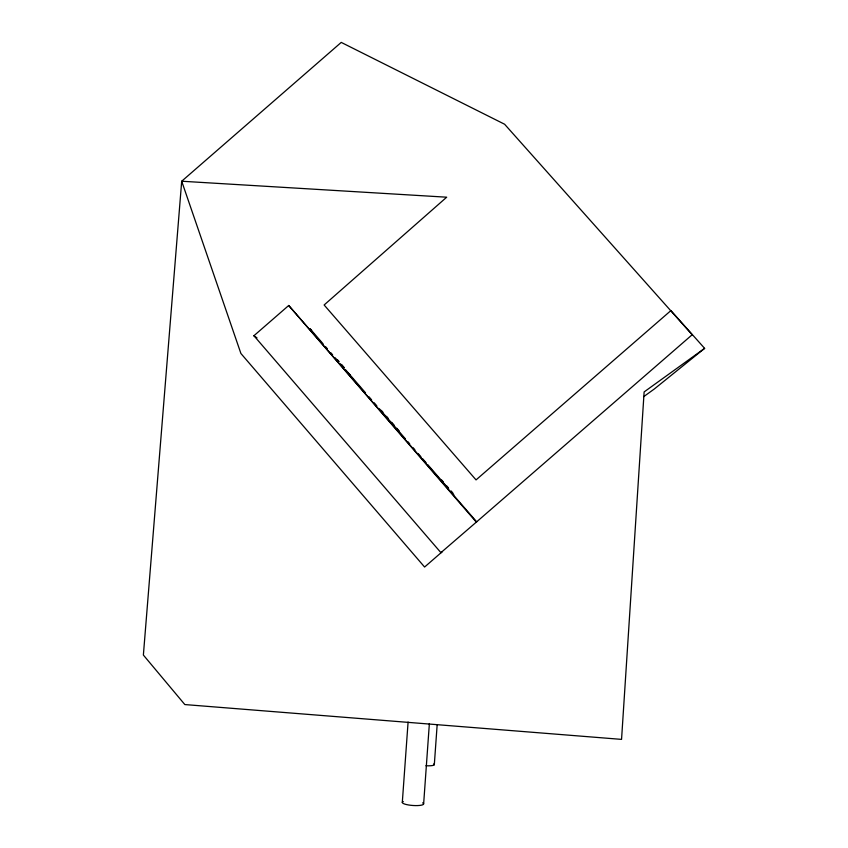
<?xml version="1.0" encoding="UTF-8"?>
<svg xmlns="http://www.w3.org/2000/svg" width="848" height="848" viewBox="0 0 848 848"><rect width="100%" height="100%" fill="white"/><g stroke="black" fill="none" stroke-linecap="round" stroke-linejoin="round"><path stroke-width="1.27" d="M423.64 803.872L429.374 723.514M434.314 764.716L437.144 724.987M402.302 802.441L408.089 722.061M253.923 335.734L288.712 305.492L476.682 521.817L692.169 334.759L504.602 124.232L341.235 42.4L181.695 181.228L143.376 655.059L184.832 704.561L621.552 739.382L644.13 391.924L704.624 348.358L670.895 310.591L476.046 479.904L324.127 304.983L446.684 197.202L181.695 181.228L240.906 353.489L424.594 567.036L441.956 551.963L440.918 552.663L253.923 335.734L256.986 337.896M440.918 552.663L476.682 521.817M704.624 348.358L654.264 389.031L643.727 396.62M348.221 373.152L350.107 374.837M311.651 330.275L310.092 328.812L323.088 343.811M337.324 359.594L339.052 361.577M341.638 364.566L344.224 367.555M381.314 410.379L383.042 412.361M386.487 416.347L388.204 418.34M391.659 422.315L394.235 425.304M396.822 428.282L399.408 431.272M441.628 480.01L443.345 481.993M446.79 485.978L448.518 487.96M451.104 490.95L452.821 492.932M325.685 346.8L327.413 348.804M330.879 352.8L332.607 354.803M335.204 357.803L338.67 361.799M340.408 363.803L343.864 367.799M345.602 369.802L365.52 392.794M368.975 396.79L371.572 399.79M374.169 402.789L376.777 405.789M379.374 408.789L382.83 412.785M383.699 413.782L405.333 438.755M407.93 441.755L409.658 443.758M413.114 447.755L414.852 449.747M418.308 453.744L420.905 456.743M422.633 458.736L426.099 462.732M427.827 464.736L448.592 488.702M452.048 492.699L453.786 494.702M288.712 305.492L476.226 522.008M433.678 763.942A9.264 1.728 4.2 0 1 425.887 765.755M422.622 802.844A10.695 2.311 4.1 0 1 413.029 805.494A10.695 2.311 4.1 0 1 403.277 801.54"/></g></svg>
